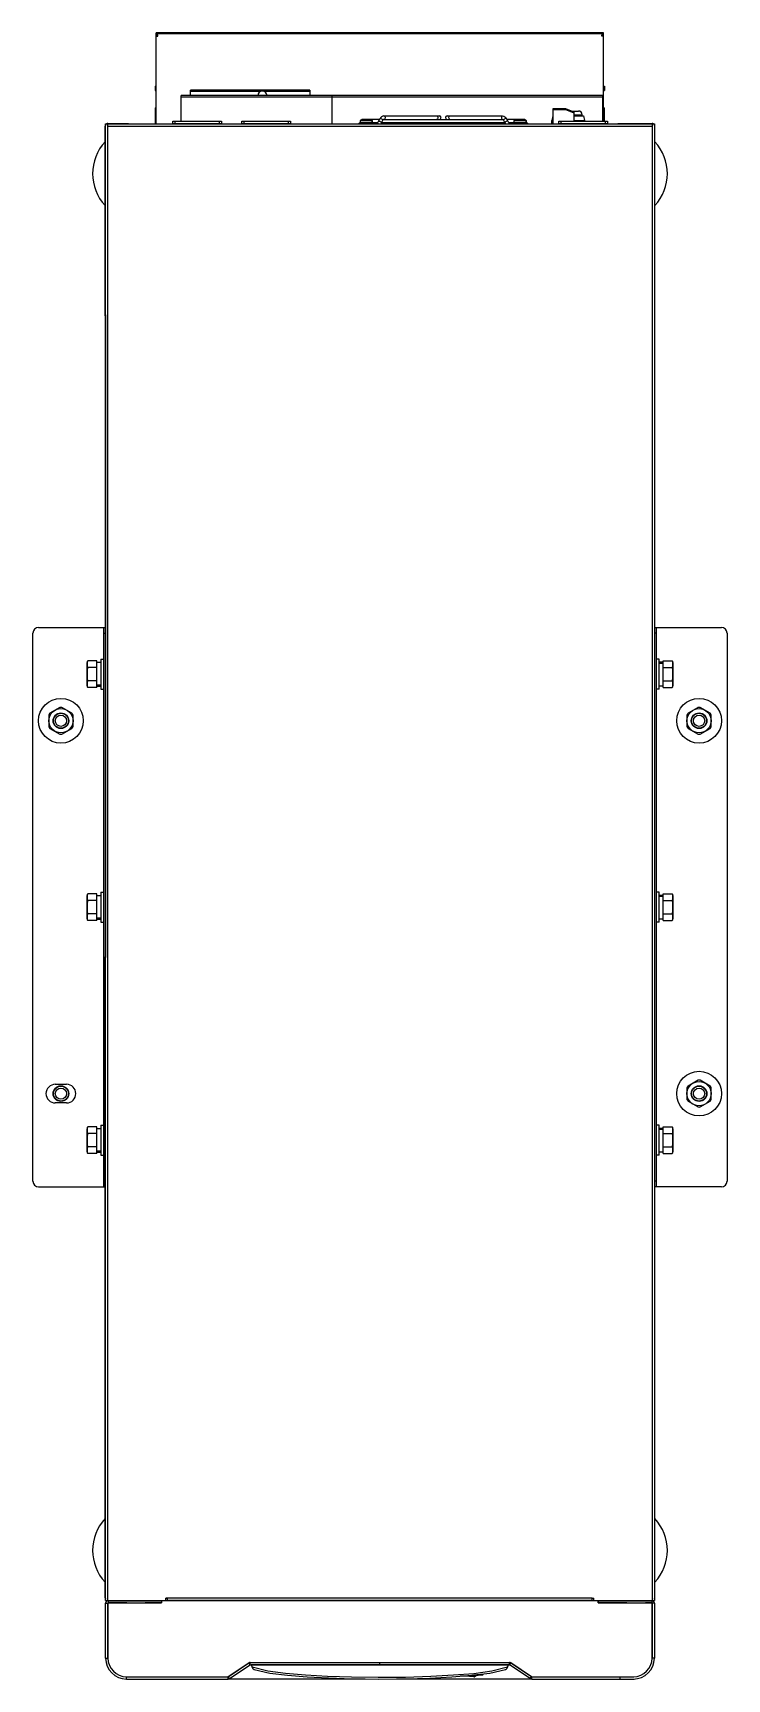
# Model space of a CAD drawing. Header units: millimetres. Extents: x -0.7 to 36.5, y 0 to 88.3.
import ezdxf

# ---------------------------------------------------------------- set-up
doc = ezdxf.new("R2010")
doc.units = ezdxf.units.MM

msp = doc.modelspace()

# ---------------------------------------------------------------- linework, layer by layer
at = {"color": 7, "linetype": 'Continuous', "lineweight": 25, "ltscale": 4}
for p, q in [((5.9, 83.415), (5.9, 88.295)), ((5.9, 83.415), (5.9, 88.295)), ((29.9, 88.295), (5.9, 88.295)), ((29.9, 88.244), (5.9, 88.244)), ((5.9, 88.195), (6, 88.195)), ((5.9, 88.115), (6, 88.115)), ((6, 88.115), (6, 88.195)), ((29.8, 88.115), (29.8, 88.195)), ((29.9, 88.195), (29.8, 88.195)), ((29.9, 88.115), (29.8, 88.115)), ((29.9, 83.565), (29.9, 88.295)), ((5.85, 85.445), (5.85, 85.205)), ((5.85, 85.445), (5.9, 85.445)), ((5.85, 85.205), (5.9, 85.205)), ((7.25, 83.565), (7.25, 84.945)), ((15.35, 84.945), (7.25, 84.945)), ((15.35, 84.845), (7.25, 84.845)), ((7.75, 84.945), (7.75, 85.217)), ((14.15, 85.217), (7.75, 85.217)), ((11.494, 85.151), (7.75, 85.151)), ((14.15, 85.151), (11.706, 85.151)), ((14.15, 85.217), (14.15, 84.945)), ((15.35, 83.415), (15.35, 84.945)), ((29.85, 84.945), (15.35, 84.945)), ((29.85, 84.845), (15.35, 84.845)), ((29.85, 83.565), (29.85, 84.945)), ((29.9, 85.445), (29.95, 85.445)), ((29.9, 85.205), (29.95, 85.205)), ((29.95, 85.445), (29.95, 85.205)), ((5.85, 84.275), (5.85, 83.415)), ((5.85, 84.275), (5.9, 84.275)), ((27.2, 84.195), (27.2, 84.245)), ((27.2, 84.245), (27.85, 84.245)), ((27.2, 83.415), (27.2, 84.195)), ((27.2, 84.195), (27.85, 84.195)), ((27.85, 84.245), (28.31, 84.055)), ((27.85, 84.195), (28.31, 84.005)), ((28.189, 84.105), (28.55, 84.105)), ((28.31, 84.055), (28.31, 84.005)), ((28.31, 84.005), (28.31, 83.565)), ((28.31, 83.905), (28.75, 83.905)), ((28.75, 83.845), (28.75, 83.905)), ((29.9, 84.275), (29.95, 84.275)), ((29.95, 83.565), (29.95, 84.275)), ((3.176, 73.125), (3.176, 83.295)), ((3.176, 83.295), (3.196, 83.295)), ((3.196, 83.085), (3.176, 83.085)), ((3.196, 73.125), (3.196, 83.415)), ((3.196, 83.415), (4.426, 83.415)), ((3.316, 83.435), (3.316, 83.415)), ((3.316, 83.435), (4.426, 83.435)), ((3.316, 83.295), (3.316, 83.415)), ((3.316, 73.125), (3.316, 83.295)), ((3.316, 83.295), (4.333, 83.295)), ((4.231, 83.295), (31.147, 83.295)), ((4.352, 83.415), (31.147, 83.415)), ((4.426, 83.435), (4.426, 83.415)), ((6.8, 83.445), (6.8, 83.565)), ((6.8, 83.565), (9.4, 83.565)), ((6.8, 83.415), (6.8, 83.445)), ((6.8, 83.445), (9.4, 83.445)), ((6.8, 83.445), (9.4, 83.445)), ((6.9, 83.565), (6.9, 83.445)), ((6.9, 83.445), (6.9, 83.415)), ((9.3, 83.445), (9.3, 83.565)), ((9.3, 83.415), (9.3, 83.445)), ((9.4, 83.565), (9.4, 83.445)), ((9.4, 83.445), (9.4, 83.415)), ((10.5, 83.445), (10.5, 83.565)), ((10.5, 83.565), (13.1, 83.565)), ((10.5, 83.415), (10.5, 83.445)), ((10.5, 83.445), (13.1, 83.445)), ((10.5, 83.445), (13.1, 83.445)), ((10.6, 83.565), (10.6, 83.445)), ((10.6, 83.445), (10.6, 83.415)), ((13, 83.445), (13, 83.565)), ((13, 83.415), (13, 83.445)), ((13.1, 83.565), (13.1, 83.445)), ((13.1, 83.445), (13.1, 83.415)), ((16.836, 83.475), (17.742, 83.475)), ((16.86, 83.495), (16.86, 83.595)), ((17.49, 83.595), (16.86, 83.595)), ((17.49, 83.495), (16.86, 83.495)), ((17.47, 83.615), (16.88, 83.615)), ((17.888, 83.66), (16.975, 83.66)), ((17.766, 83.48), (17.483, 83.48)), ((17.49, 83.595), (17.49, 83.495)), ((17.49, 83.495), (17.49, 83.595)), ((17.835, 83.553), (17.903, 83.691)), ((17.945, 83.755), (17.903, 83.691)), ((17.997, 83.474), (17.959, 83.415)), ((17.997, 83.474), (18.064, 83.611)), ((24.6, 83.48), (18, 83.48)), ((18.118, 83.84), (21.092, 83.84)), ((18.118, 83.66), (24.482, 83.66)), ((21.508, 83.84), (24.482, 83.84)), ((24.536, 83.611), (24.603, 83.474)), ((24.603, 83.474), (24.641, 83.415)), ((24.655, 83.755), (24.697, 83.691)), ((24.697, 83.691), (24.765, 83.553)), ((25.625, 83.66), (24.712, 83.66)), ((25.117, 83.48), (24.834, 83.48)), ((24.858, 83.475), (25.764, 83.475)), ((25.11, 83.495), (25.11, 83.595)), ((25.74, 83.595), (25.11, 83.595)), ((25.74, 83.495), (25.11, 83.495)), ((25.72, 83.615), (25.13, 83.615)), ((25.74, 83.595), (25.74, 83.495)), ((25.74, 83.495), (25.74, 83.595)), ((27.175, 83.845), (27.125, 83.595)), ((27.125, 83.415), (27.125, 83.595)), ((27.125, 83.595), (27.2, 83.595)), ((27.175, 83.845), (27.2, 83.845)), ((27.5, 83.445), (27.5, 83.565)), ((27.5, 83.565), (30.1, 83.565)), ((27.5, 83.415), (27.5, 83.445)), ((27.5, 83.445), (30.1, 83.445)), ((27.5, 83.445), (30.1, 83.445)), ((27.6, 83.565), (27.6, 83.445)), ((27.6, 83.445), (27.6, 83.415)), ((28.31, 83.845), (28.825, 83.845)), ((28.31, 83.595), (28.875, 83.595)), ((28.825, 83.845), (28.875, 83.595)), ((28.875, 83.565), (28.875, 83.595)), ((30, 83.445), (30, 83.565)), ((30, 83.415), (30, 83.445)), ((30.1, 83.565), (30.1, 83.445)), ((30.1, 83.445), (30.1, 83.415)), ((30.67, 83.435), (30.67, 83.415)), ((30.67, 83.435), (31.147, 83.435)), ((31.021, 83.415), (32.62, 83.415)), ((31.044, 83.295), (32.5, 83.295)), ((31.129, 83.435), (32.5, 83.435)), ((32.5, 83.435), (32.5, 83.415)), ((32.5, 83.415), (32.5, 83.295)), ((32.5, 83.295), (32.5, 73.125)), ((32.62, 83.415), (32.62, 73.125)), ((32.64, 83.295), (32.62, 83.295)), ((32.62, 83.085), (32.64, 83.085)), ((32.64, 73.125), (32.64, 83.295)), ((32.5, 74.173), (32.5, 4.22)), ((32.62, 73.337), (32.62, 4.22)), ((32.64, 4.36), (32.64, 73.364)), ((3.176, 4.36), (3.181, 73.144)), ((3.196, 4.22), (3.211, 73.175)), ((3.316, 4.22), (3.316, 73.262)), ((-0.704, 26.7), (-0.704, 56.1)), ((-0.404, 56.4), (3.176, 56.4)), ((3.076, 56.4), (3.076, 54.7)), ((3.096, 26.4), (3.096, 56.4)), ((3.096, 56.1), (3.176, 56.1)), ((32.64, 56.4), (36.22, 56.4)), ((32.72, 56.1), (32.64, 56.1)), ((32.72, 56.4), (32.72, 26.4)), ((32.74, 54.7), (32.74, 56.4)), ((36.52, 56.1), (36.52, 26.7)), ((2.196, 53.281), (2.196, 54.519)), ((2.201, 54.535), (2.199, 54.518)), ((2.249, 54.619), (2.234, 54.606)), ((2.726, 54.619), (2.249, 54.619)), ((2.726, 54.259), (2.249, 54.259)), ((2.726, 53.181), (2.726, 54.619)), ((2.726, 54.536), (2.936, 54.536)), ((2.936, 54.7), (2.936, 53.1)), ((2.936, 54.7), (3.096, 54.7)), ((32.88, 54.7), (32.72, 54.7)), ((32.88, 53.1), (32.88, 54.7)), ((33.09, 54.536), (32.88, 54.536)), ((33.09, 54.514), (32.88, 54.514)), ((33.09, 54.477), (32.88, 54.477)), ((33.09, 53.181), (33.09, 54.619)), ((33.09, 54.619), (33.568, 54.619)), ((33.09, 54.259), (33.568, 54.259)), ((33.62, 54.519), (33.62, 53.281)), ((2.726, 53.54), (2.249, 53.54)), ((2.726, 53.181), (2.249, 53.181)), ((2.726, 53.323), (2.936, 53.323)), ((2.726, 53.286), (2.936, 53.286)), ((2.726, 53.263), (2.936, 53.263)), ((2.936, 53.1), (3.096, 53.1)), ((3.076, 53.1), (3.076, 42.2)), ((32.88, 53.1), (32.72, 53.1)), ((32.74, 42.2), (32.74, 53.1)), ((33.09, 53.263), (32.88, 53.263)), ((33.09, 53.54), (33.568, 53.54)), ((33.09, 53.181), (33.568, 53.181)), ((33.568, 53.181), (33.583, 53.194)), ((33.616, 53.265), (33.618, 53.282)), ((0.738, 52.117), (0.205, 51.809)), ((1.388, 51.809), (0.855, 52.117)), ((34.962, 52.117), (34.429, 51.809)), ((35.612, 51.809), (35.079, 52.117)), ((0.146, 51.707), (0.146, 51.093)), ((1.446, 51.093), (1.446, 51.707)), ((34.37, 51.707), (34.37, 51.093)), ((35.67, 51.093), (35.67, 51.707)), ((0.205, 50.991), (0.738, 50.683)), ((0.855, 50.683), (1.388, 50.991)), ((34.429, 50.991), (34.962, 50.683)), ((35.079, 50.683), (35.612, 50.991)), ((2.196, 40.781), (2.196, 42.019)), ((2.201, 42.035), (2.199, 42.018)), ((2.249, 42.119), (2.234, 42.106)), ((2.726, 42.119), (2.249, 42.119)), ((2.726, 41.759), (2.249, 41.759)), ((2.726, 40.681), (2.726, 42.119)), ((2.726, 42.036), (2.936, 42.036)), ((2.936, 42.2), (2.936, 40.6)), ((2.936, 42.2), (3.096, 42.2)), ((32.88, 42.2), (32.72, 42.2)), ((32.88, 40.6), (32.88, 42.2)), ((33.09, 42.036), (32.88, 42.036)), ((33.09, 42.014), (32.88, 42.014)), ((33.09, 41.977), (32.88, 41.977)), ((33.09, 42.119), (33.568, 42.119)), ((33.09, 40.681), (33.09, 42.119)), ((33.09, 41.759), (33.568, 41.759)), ((33.62, 42.019), (33.62, 40.781)), ((2.726, 41.04), (2.249, 41.04)), ((2.726, 40.681), (2.249, 40.681)), ((2.726, 40.823), (2.936, 40.823)), ((2.726, 40.786), (2.936, 40.786)), ((2.726, 40.763), (2.936, 40.763)), ((33.09, 40.763), (32.88, 40.763)), ((33.09, 41.04), (33.568, 41.04)), ((33.09, 40.681), (33.568, 40.681)), ((33.568, 40.681), (33.583, 40.694)), ((33.616, 40.765), (33.618, 40.782)), ((2.936, 40.6), (3.096, 40.6)), ((3.076, 40.6), (3.076, 29.7)), ((32.88, 40.6), (32.72, 40.6)), ((32.74, 29.7), (32.74, 40.6)), ((0.496, 31.9), (1.096, 31.9)), ((34.962, 32.117), (34.429, 31.809)), ((35.612, 31.809), (35.079, 32.117)), ((0.383, 31.462), (0.396, 31.462)), ((0.435, 31.61), (0.45, 31.61)), ((34.37, 31.707), (34.37, 31.093)), ((34.429, 30.991), (34.962, 30.683)), ((35.079, 30.683), (35.612, 30.991)), ((35.67, 31.093), (35.67, 31.707)), ((1.096, 30.9), (0.496, 30.9)), ((2.196, 28.281), (2.196, 29.519)), ((2.201, 29.535), (2.199, 29.518)), ((2.249, 29.619), (2.234, 29.606)), ((2.726, 29.619), (2.249, 29.619)), ((2.726, 29.259), (2.249, 29.259)), ((2.726, 28.181), (2.726, 29.619)), ((2.726, 29.536), (2.936, 29.536)), ((2.936, 29.7), (2.936, 28.1)), ((2.936, 29.7), (3.096, 29.7)), ((32.88, 29.7), (32.72, 29.7)), ((32.88, 28.1), (32.88, 29.7)), ((33.09, 29.536), (32.88, 29.536)), ((33.09, 29.514), (32.88, 29.514)), ((33.09, 29.477), (32.88, 29.477)), ((33.09, 29.619), (33.568, 29.619)), ((33.09, 28.181), (33.09, 29.619)), ((33.09, 29.259), (33.568, 29.259)), ((33.62, 29.519), (33.62, 28.281)), ((2.726, 28.541), (2.249, 28.541)), ((2.726, 28.323), (2.936, 28.323)), ((2.726, 28.286), (2.936, 28.286)), ((2.726, 28.263), (2.936, 28.263)), ((33.09, 28.263), (32.88, 28.263)), ((33.09, 28.541), (33.568, 28.541)), ((33.616, 28.265), (33.618, 28.282)), ((2.726, 28.181), (2.249, 28.181)), ((2.936, 28.1), (3.096, 28.1)), ((3.076, 28.1), (3.076, 26.4)), ((32.88, 28.1), (32.72, 28.1)), ((32.74, 26.4), (32.74, 28.1)), ((33.09, 28.181), (33.568, 28.181)), ((33.568, 28.181), (33.583, 28.194)), ((3.096, 26.7), (3.176, 26.7)), ((32.72, 26.7), (32.64, 26.7)), ((-0.404, 26.4), (3.176, 26.4)), ((36.22, 26.4), (32.64, 26.4)), ((3.196, 4.57), (3.176, 4.57)), ((32.62, 4.57), (32.64, 4.57)), ((3.176, 4.36), (3.196, 4.36)), ((3.196, 4.22), (4.333, 4.22)), ((3.196, 4.06), (3.316, 4.06)), ((3.196, 1.12), (3.196, 4.06)), ((3.316, 4.08), (3.316, 1.12)), ((4.333, 4.08), (3.316, 4.08)), ((3.316, 1.12), (3.316, 4.06)), ((3.336, 4.2), (4.333, 4.2)), ((3.336, 4.2), (3.336, 4.08)), ((3.336, 4.08), (4.333, 4.08)), ((3.946, 4.2), (3.946, 4.22)), ((4.092, 4.2), (6.2, 4.2)), ((4.123, 4.08), (6.2, 4.08)), ((4.145, 4.22), (6.42, 4.22)), ((6.2, 4.08), (5.316, 4.08)), ((5.65, 4.2), (5.65, 4.22)), ((29.6, 4.2), (6.2, 4.2)), ((6.2, 4.2), (6.2, 4.08)), ((6.2, 4.2), (6.2, 4.08)), ((6.52, 4.34), (6.42, 4.34)), ((6.42, 4.22), (6.42, 4.34)), ((6.42, 4.33), (6.52, 4.33)), ((29.28, 4.34), (6.52, 4.34)), ((6.52, 4.2), (6.52, 4.34)), ((29.28, 4.22), (6.52, 4.22)), ((29.28, 4.34), (29.38, 4.34)), ((29.28, 4.2), (29.28, 4.34)), ((29.28, 4.33), (29.38, 4.33)), ((29.38, 4.22), (29.38, 4.34)), ((29.38, 4.22), (31.15, 4.22)), ((29.6, 4.2), (31.15, 4.2)), ((29.6, 4.2), (29.6, 4.08)), ((29.6, 4.08), (29.6, 4.2)), ((29.6, 4.08), (31.147, 4.08)), ((31.147, 4.08), (29.6, 4.08)), ((30.15, 4.22), (30.15, 4.2)), ((31.131, 4.2), (32.48, 4.2)), ((31.133, 4.22), (32.62, 4.22)), ((31.15, 4.22), (31.15, 4.2)), ((32.5, 4.08), (32.147, 4.08)), ((32.147, 4.08), (32.48, 4.08)), ((32.48, 4.2), (32.48, 4.08)), ((32.5, 1.12), (32.5, 4.08)), ((32.62, 4.06), (32.5, 4.06)), ((32.5, 4.06), (32.5, 1.12)), ((32.64, 4.36), (32.62, 4.36)), ((32.62, 4.06), (32.62, 1.12)), ((3.196, 1.12), (3.316, 1.12)), ((9.75, 0.12), (10.9, 0.887)), ((10.9, 0.887), (24.9, 0.887)), ((10.951, 0.887), (24.849, 0.887)), ((10.951, 0.767), (10.951, 0.887)), ((17.9, 0.767), (17.9, 0.887)), ((24.849, 0.767), (24.849, 0.887)), ((24.9, 0.887), (26.05, 0.12)), ((32.62, 1.12), (32.5, 1.12)), ((4.316, 0.12), (4.333, 0.12)), ((4.316, 0.12), (4.333, 0.12)), ((4.316, 0), (4.316, 0.12)), ((4.325, 0.12), (9.758, 0.12)), ((4.325, 0.12), (9.75, 0.12)), ((9.758, 0), (9.758, 0.12)), ((9.769, 0.123), (10.882, 0.866)), ((9.835, 0.024), (9.769, 0.123)), ((9.835, 0.024), (10.949, 0.766)), ((10.949, 0.766), (10.882, 0.866)), ((10.951, 0.767), (24.849, 0.767)), ((24.8, 0.767), (11, 0.767)), ((11, 0.767), (24.8, 0.767)), ((11, 0.767), (24.8, 0.767)), ((11, 0.767), (11.077, 0.583)), ((22.4, 0.164), (22.4, 0.151)), ((22.881, 0.134), (22.853, 0.136)), ((22.904, 0.132), (22.881, 0.134)), ((22.922, 0.13), (22.904, 0.132)), ((22.945, 0.115), (22.958, 0.126)), ((23.405, 0.213), (22.951, 0.213)), ((22.955, 0.126), (22.952, 0.127)), ((22.958, 0.126), (22.955, 0.126)), ((22.958, 0.126), (22.999, 0.156)), ((22.958, 0.126), (22.958, 0.125)), ((22.999, 0.156), (23.039, 0.178)), ((23.405, 0.233), (23.108, 0.233)), ((23.405, 0.213), (23.405, 0.271)), ((23.425, 0.233), (23.425, 0.273)), ((24.723, 0.583), (24.8, 0.767)), ((24.851, 0.766), (24.918, 0.866)), ((25.965, 0.024), (24.851, 0.766)), ((26.031, 0.123), (24.918, 0.866)), ((25.965, 0.024), (26.031, 0.123)), ((26.042, 0.12), (31.513, 0.12)), ((26.042, 0), (26.042, 0.12)), ((26.05, 0.12), (31.513, 0.12)), ((30.78, 0), (30.78, 0.12)), ((4.316, 0), (4.333, 0)), ((5.316, 0), (9.758, 0)), ((17.108, 0), (9.758, 0)), ((10.339, 0), (9.758, 0)), ((22.758, 0), (18.787, 0)), ((26.042, 0), (22.758, 0)), ((26.042, 0), (31.542, 0))]:
    msp.add_line(p, q, dxfattribs=at)
for p, q in [((31.147, 4.08), (32.147, 4.08)), ((4.316, 0), (5.316, 0))]:
    msp.add_line(p, q)
for points in [[(17.53, 83.475), (17.549, 83.471), (17.56, 83.463)], [(17.835, 83.553), (17.814, 83.519), (17.791, 83.495), (17.766, 83.48), (17.742, 83.475)], [(17.742, 83.475), (17.766, 83.468), (17.787, 83.449), (17.801, 83.42), (17.801, 83.415)], [(17.835, 83.553), (17.843, 83.561), (17.864, 83.565)], [(17.864, 83.565), (17.892, 83.561), (17.924, 83.55), (17.955, 83.533), (17.979, 83.514), (17.995, 83.494), (17.998, 83.477), (17.997, 83.474)], [(17.903, 83.691), (17.911, 83.698), (17.931, 83.702)], [(17.931, 83.702), (17.96, 83.698), (17.992, 83.687), (18.022, 83.671), (18.047, 83.651), (18.062, 83.631), (18.065, 83.615), (18.064, 83.611)], [(18.118, 83.84), (18.056, 83.831), (17.997, 83.802), (17.945, 83.755)], [(18.118, 83.66), (18.107, 83.658), (18.093, 83.65), (18.078, 83.634), (18.064, 83.611)], [(18.118, 83.84), (18.142, 83.833), (18.163, 83.814), (18.177, 83.785), (18.181, 83.75), (18.177, 83.716), (18.163, 83.686), (18.142, 83.667), (18.118, 83.66)], [(20.946, 83.84), (20.97, 83.833), (20.991, 83.814), (21.005, 83.785), (21.01, 83.75)], [(21.01, 83.75), (21.005, 83.716), (20.991, 83.686), (20.97, 83.667), (20.946, 83.66)], [(21.654, 83.84), (21.63, 83.833), (21.609, 83.814), (21.595, 83.785), (21.59, 83.75)], [(21.59, 83.75), (21.595, 83.716), (21.609, 83.686), (21.63, 83.667), (21.654, 83.66)], [(24.482, 83.84), (24.458, 83.833), (24.437, 83.814), (24.423, 83.785), (24.419, 83.75), (24.423, 83.716), (24.437, 83.686), (24.458, 83.667), (24.482, 83.66)], [(24.482, 83.84), (24.544, 83.831), (24.603, 83.802), (24.655, 83.755)], [(24.482, 83.66), (24.493, 83.658), (24.507, 83.65), (24.522, 83.634), (24.536, 83.611)], [(24.669, 83.702), (24.64, 83.698), (24.608, 83.687), (24.578, 83.671), (24.553, 83.651), (24.538, 83.631), (24.535, 83.615), (24.536, 83.611)], [(24.736, 83.565), (24.708, 83.561), (24.676, 83.55), (24.645, 83.533), (24.621, 83.514), (24.605, 83.494), (24.602, 83.477), (24.603, 83.474)], [(24.697, 83.691), (24.689, 83.698), (24.669, 83.702)], [(24.765, 83.553), (24.757, 83.561), (24.736, 83.565)], [(24.765, 83.553), (24.786, 83.519), (24.809, 83.495), (24.834, 83.48), (24.858, 83.475)], [(24.858, 83.475), (24.834, 83.468), (24.813, 83.449), (24.799, 83.42), (24.799, 83.415)], [(25.07, 83.475), (25.051, 83.471), (25.04, 83.463)], [(2.199, 54.518), (2.197, 54.5), (2.197, 54.479), (2.197, 54.455), (2.197, 54.429), (2.197, 54.402), (2.198, 54.374), (2.2, 54.349), (2.204, 54.326), (2.211, 54.306), (2.221, 54.288), (2.233, 54.272), (2.249, 54.259)], [(2.249, 54.259), (2.234, 54.235), (2.222, 54.207), (2.214, 54.178), (2.208, 54.15), (2.204, 54.121), (2.201, 54.091), (2.199, 54.058), (2.197, 54.021), (2.197, 53.979), (2.197, 53.932), (2.197, 53.88), (2.197, 53.825), (2.198, 53.771), (2.2, 53.72), (2.204, 53.674), (2.211, 53.633), (2.221, 53.597), (2.233, 53.566), (2.249, 53.54)], [(2.234, 54.606), (2.222, 54.593), (2.214, 54.578), (2.208, 54.564), (2.204, 54.55), (2.201, 54.535)], [(33.595, 54.593), (33.583, 54.606), (33.568, 54.619)], [(33.568, 54.259), (33.584, 54.272), (33.596, 54.288), (33.606, 54.306), (33.612, 54.326), (33.617, 54.349), (33.619, 54.374), (33.62, 54.401), (33.62, 54.428), (33.62, 54.454), (33.62, 54.478), (33.62, 54.499), (33.618, 54.518)], [(33.568, 53.54), (33.583, 53.565), (33.595, 53.593), (33.603, 53.622), (33.609, 53.65), (33.613, 53.679), (33.616, 53.709), (33.618, 53.742), (33.62, 53.779), (33.62, 53.821), (33.62, 53.868), (33.62, 53.92), (33.62, 53.975), (33.619, 54.029), (33.617, 54.08), (33.612, 54.126), (33.606, 54.167), (33.596, 54.203), (33.584, 54.234), (33.568, 54.259)], [(33.618, 54.518), (33.616, 54.534), (33.613, 54.55), (33.609, 54.564), (33.603, 54.578), (33.595, 54.593)], [(2.249, 53.54), (2.233, 53.528), (2.221, 53.512), (2.211, 53.494), (2.205, 53.474), (2.2, 53.451), (2.198, 53.426), (2.197, 53.399), (2.197, 53.372), (2.197, 53.346), (2.197, 53.322), (2.197, 53.301), (2.199, 53.282)], [(2.199, 53.282), (2.201, 53.266), (2.204, 53.25), (2.208, 53.236), (2.214, 53.222), (2.222, 53.207)], [(2.222, 53.207), (2.234, 53.194), (2.249, 53.181)], [(33.618, 53.282), (33.62, 53.3), (33.62, 53.321), (33.62, 53.345), (33.62, 53.371), (33.62, 53.398), (33.619, 53.426), (33.617, 53.451), (33.612, 53.474), (33.606, 53.494), (33.596, 53.512), (33.584, 53.528), (33.568, 53.54)], [(33.583, 53.194), (33.595, 53.207), (33.603, 53.222), (33.609, 53.236), (33.613, 53.25), (33.616, 53.265)], [(2.199, 42.018), (2.197, 42), (2.197, 41.979), (2.197, 41.955), (2.197, 41.929), (2.197, 41.902), (2.198, 41.874), (2.2, 41.849), (2.204, 41.826), (2.211, 41.806), (2.221, 41.788), (2.233, 41.772), (2.249, 41.759)], [(2.249, 41.759), (2.234, 41.735), (2.222, 41.707), (2.214, 41.678), (2.208, 41.65), (2.204, 41.621), (2.201, 41.591), (2.199, 41.558), (2.197, 41.521), (2.197, 41.479), (2.197, 41.432), (2.197, 41.38), (2.197, 41.325), (2.198, 41.271), (2.2, 41.22), (2.204, 41.174), (2.211, 41.133), (2.221, 41.097), (2.233, 41.066), (2.249, 41.04)], [(2.234, 42.106), (2.222, 42.093), (2.214, 42.078), (2.208, 42.064), (2.204, 42.05), (2.201, 42.035)], [(33.595, 42.093), (33.583, 42.106), (33.568, 42.119)], [(33.568, 41.759), (33.584, 41.772), (33.596, 41.788), (33.606, 41.806), (33.612, 41.826), (33.617, 41.849), (33.619, 41.874), (33.62, 41.901), (33.62, 41.928), (33.62, 41.954), (33.62, 41.978), (33.62, 41.999), (33.618, 42.018)], [(33.568, 41.04), (33.583, 41.065), (33.595, 41.093), (33.603, 41.122), (33.609, 41.15), (33.613, 41.179), (33.616, 41.209), (33.618, 41.242), (33.62, 41.279), (33.62, 41.321), (33.62, 41.368), (33.62, 41.42), (33.62, 41.475), (33.619, 41.529), (33.617, 41.58), (33.612, 41.626), (33.606, 41.667), (33.596, 41.703), (33.584, 41.734), (33.568, 41.759)], [(33.618, 42.018), (33.616, 42.034), (33.613, 42.05), (33.609, 42.064), (33.603, 42.078), (33.595, 42.093)], [(2.249, 41.04), (2.233, 41.028), (2.221, 41.012), (2.211, 40.994), (2.205, 40.974), (2.2, 40.951), (2.198, 40.926), (2.197, 40.899), (2.197, 40.872), (2.197, 40.846), (2.197, 40.822), (2.197, 40.801), (2.199, 40.782)], [(2.199, 40.782), (2.201, 40.766), (2.204, 40.75), (2.208, 40.736), (2.214, 40.722), (2.222, 40.707)], [(2.222, 40.707), (2.234, 40.694), (2.249, 40.681)], [(33.618, 40.782), (33.62, 40.8), (33.62, 40.821), (33.62, 40.845), (33.62, 40.871), (33.62, 40.898), (33.619, 40.926), (33.617, 40.951), (33.612, 40.974), (33.606, 40.994), (33.596, 41.012), (33.584, 41.028), (33.568, 41.04)], [(33.583, 40.694), (33.595, 40.707), (33.603, 40.722), (33.609, 40.736), (33.613, 40.75), (33.616, 40.765)], [(2.199, 29.518), (2.197, 29.5), (2.197, 29.479), (2.197, 29.455), (2.197, 29.429), (2.197, 29.402), (2.198, 29.374), (2.2, 29.349), (2.204, 29.326), (2.211, 29.306), (2.221, 29.288), (2.233, 29.272), (2.249, 29.259)], [(2.249, 29.259), (2.234, 29.235), (2.222, 29.207), (2.214, 29.178), (2.208, 29.15), (2.204, 29.121), (2.201, 29.091), (2.199, 29.058), (2.197, 29.021), (2.197, 28.979), (2.197, 28.932), (2.197, 28.88), (2.197, 28.825), (2.198, 28.771), (2.2, 28.72), (2.204, 28.674), (2.211, 28.633), (2.221, 28.597), (2.233, 28.566), (2.249, 28.541)], [(2.234, 29.606), (2.222, 29.593), (2.214, 29.578), (2.208, 29.564), (2.204, 29.55), (2.201, 29.535)], [(33.595, 29.593), (33.583, 29.606), (33.568, 29.619)], [(33.568, 29.259), (33.584, 29.272), (33.596, 29.288), (33.606, 29.306), (33.612, 29.326), (33.617, 29.349), (33.619, 29.374), (33.62, 29.401), (33.62, 29.428), (33.62, 29.454), (33.62, 29.478), (33.62, 29.499), (33.618, 29.518)], [(33.568, 28.541), (33.583, 28.565), (33.595, 28.593), (33.603, 28.622), (33.609, 28.65), (33.613, 28.679), (33.616, 28.709), (33.618, 28.742), (33.62, 28.779), (33.62, 28.821), (33.62, 28.868), (33.62, 28.92), (33.62, 28.975), (33.619, 29.029), (33.617, 29.08), (33.612, 29.126), (33.606, 29.167), (33.596, 29.203), (33.584, 29.234), (33.568, 29.259)], [(33.618, 29.518), (33.616, 29.534), (33.613, 29.55), (33.609, 29.564), (33.603, 29.578), (33.595, 29.593)], [(2.249, 28.541), (2.233, 28.528), (2.221, 28.512), (2.211, 28.494), (2.205, 28.474), (2.2, 28.451), (2.198, 28.426), (2.197, 28.399), (2.197, 28.372), (2.197, 28.346), (2.197, 28.322), (2.197, 28.301), (2.199, 28.282)], [(2.199, 28.282), (2.201, 28.266), (2.204, 28.25), (2.208, 28.236), (2.214, 28.222), (2.222, 28.207)], [(33.618, 28.282), (33.62, 28.3), (33.62, 28.321), (33.62, 28.345), (33.62, 28.371), (33.62, 28.398), (33.619, 28.426), (33.617, 28.451), (33.612, 28.474), (33.606, 28.494), (33.596, 28.512), (33.584, 28.528), (33.568, 28.541)], [(33.583, 28.194), (33.595, 28.207), (33.603, 28.222), (33.609, 28.236), (33.613, 28.25), (33.616, 28.265)], [(2.222, 28.207), (2.234, 28.194), (2.249, 28.181)], [(11.05, 0.647), (11.887, 0.44), (12.846, 0.307), (13.914, 0.22), (15.088, 0.154), (16.385, 0.11), (17.806, 0.094), (19.271, 0.107), (20.64, 0.151), (21.855, 0.218), (22.94, 0.305), (23.908, 0.439), (24.75, 0.647)], [(11.154, 0.515), (11.998, 0.322), (12.952, 0.199), (14.003, 0.117), (15.154, 0.055), (16.418, 0.013), (17.802, -0.003), (19.237, 0.01), (20.575, 0.052), (21.764, 0.115), (22.833, 0.198), (23.796, 0.321), (24.646, 0.515)], [(22.4, 0.151), (22.366, 0.151), (22.335, 0.15), (22.308, 0.15), (22.283, 0.15), (22.259, 0.15), (22.237, 0.149), (22.215, 0.149), (22.189, 0.148)], [(22.853, 0.136), (22.838, 0.138), (22.822, 0.139), (22.805, 0.14), (22.786, 0.141), (22.766, 0.142), (22.745, 0.143), (22.724, 0.144), (22.702, 0.145), (22.68, 0.146), (22.659, 0.147), (22.638, 0.147), (22.617, 0.148), (22.595, 0.149), (22.573, 0.149), (22.551, 0.149), (22.527, 0.15), (22.5, 0.15), (22.471, 0.15), (22.437, 0.151), (22.4, 0.151)], [(22.952, 0.127), (22.948, 0.128), (22.944, 0.128), (22.939, 0.129), (22.934, 0.129), (22.922, 0.13)], [(22.958, 0.125), (23.005, 0.159), (23.061, 0.187), (23.12, 0.205), (23.176, 0.212)], [(23.039, 0.178), (23.077, 0.193), (23.113, 0.203)], [(23.113, 0.203), (23.145, 0.21), (23.176, 0.212)], [(23.405, 0.233), (23.411, 0.234), (23.417, 0.236), (23.421, 0.24)], [(23.421, 0.24), (23.424, 0.245), (23.425, 0.25)]]:
    msp.add_lwpolyline(points, dxfattribs=at)
for centre, radius in [((0.796, 51.4), 1.2), ((35.02, 51.4), 1.2), ((0.796, 51.4), 0.65), ((0.796, 51.4), 0.42), ((0.796, 51.4), 0.4), ((0.796, 51.4), 0.3), ((35.02, 51.4), 0.65), ((35.02, 51.4), 0.42), ((35.02, 51.4), 0.4), ((35.02, 51.4), 0.3), ((0.796, 31.4), 0.42), ((0.796, 31.4), 0.405), ((0.796, 31.4), 0.4), ((35.02, 31.4), 1.2), ((35.02, 31.4), 0.65), ((35.02, 31.4), 0.42), ((35.02, 31.4), 0.4), ((0.796, 31.4), 0.3), ((35.02, 31.4), 0.3)]:
    msp.add_circle(centre, radius, dxfattribs=at)
for centre, radius, start, end in [((11.6, 84.925), 0.25, 4.62236, 175.37764), ((28.55, 83.905), 0.2, 0, 90), ((3.316, 83.295), 0.14, 149.11496, 180), ((3.316, 83.295), 0.14, 90, 120.88504), ((16.835, 83.385), 0.09, 90, 160.50797), ((16.88, 83.595), 0.02, 90, 180), ((16.88, 83.495), 0.02, 180, 270), ((16.975, 83.57), 0.09, 90, 149.49488), ((17.47, 83.595), 0.02, 0, 90), ((17.47, 83.495), 0.02, 270, 0), ((17.515, 83.385), 0.09, 19.49203, 90), ((21.092, 83.75), 0.09, 270, 90), ((21.508, 83.75), 0.09, 90, 270), ((25.085, 83.385), 0.09, 90, 160.50797), ((25.13, 83.595), 0.02, 90, 180), ((25.13, 83.495), 0.02, 180, 270), ((25.625, 83.57), 0.09, 30.50512, 90), ((25.72, 83.595), 0.02, 0, 90), ((25.72, 83.495), 0.02, 270, 0), ((25.765, 83.385), 0.09, 19.49203, 90), ((32.5, 83.295), 0.14, 59.11496, 90), ((32.5, 83.295), 0.14, 0, 30.88504), ((4.996, 80.745), 2.5, 136.9134, 223.0866), ((30.82, 80.745), 2.5, 316.9134, 43.0866), ((-0.404, 56.1), 0.3, 90, 180), ((36.22, 56.1), 0.3, 0, 90), ((2.318, 54.519), 0.122, 124.94801, 180), ((33.498, 54.519), 0.122, 0, 55.05199), ((2.318, 53.281), 0.122, 180, 235.05199), ((33.498, 53.281), 0.122, 304.94801, 0), ((0.796, 51.4), 0.719, 85.30659, 94.69341), ((35.02, 51.4), 0.719, 85.30659, 94.69341), ((0.796, 51.4), 0.719, 145.30659, 154.69341), ((0.796, 51.4), 0.719, 25.30659, 34.69341), ((35.02, 51.4), 0.719, 145.30659, 154.69341), ((35.02, 51.4), 0.719, 25.30659, 34.69341), ((0.796, 51.4), 0.719, 205.30659, 214.69341), ((0.796, 51.4), 0.719, 265.30659, 274.69341), ((0.796, 51.4), 0.719, 325.30659, 334.69341), ((35.02, 51.4), 0.719, 205.30659, 214.69341), ((35.02, 51.4), 0.719, 265.30659, 274.69341), ((35.02, 51.4), 0.719, 325.30659, 334.69341), ((2.318, 42.019), 0.122, 124.94801, 180), ((33.498, 42.019), 0.122, 0, 55.05199), ((2.318, 40.781), 0.122, 180, 235.05199), ((33.498, 40.781), 0.122, 304.94801, 0), ((0.496, 31.4), 0.5, 90, 270), ((1.096, 31.4), 0.5, 270, 90), ((35.02, 31.4), 0.719, 145.30659, 154.69341), ((35.02, 31.4), 0.719, 85.30659, 94.69341), ((35.02, 31.4), 0.719, 25.30659, 34.69341), ((35.02, 31.4), 0.719, 205.30659, 214.69341), ((35.02, 31.4), 0.719, 325.30659, 334.69341), ((35.02, 31.4), 0.719, 265.30659, 274.69341), ((2.318, 29.519), 0.122, 124.94801, 180), ((33.498, 29.519), 0.122, 0, 55.05199), ((2.318, 28.281), 0.122, 180, 235.05199), ((33.498, 28.281), 0.122, 304.94801, 0), ((-0.404, 26.7), 0.3, 180, 270), ((36.22, 26.7), 0.3, 270, 0), ((4.996, 6.9), 2.5, 136.9134, 223.0866), ((30.82, 6.9), 2.5, 316.9134, 43.0866), ((3.316, 4.36), 0.14, 180, 210.88504), ((3.336, 4.06), 0.14, 90, 180), ((3.336, 4.06), 0.02, 90, 180), ((32.48, 4.06), 0.14, 0, 90), ((32.48, 4.06), 0.02, 0, 90), ((32.5, 4.36), 0.14, 329.11496, 0), ((4.316, 1.12), 1.12, 180, 270), ((4.316, 1.12), 1, 180, 270), ((4.316, 1.12), 1, 180, 270), ((10.951, 0.763), 0.124, 90, 123.70156), ((24.849, 0.763), 0.124, 56.29844, 90), ((31.5, 1.12), 1.12, 270, 0), ((31.5, 1.12), 1, 270, 0), ((31.5, 1.12), 1, 270, 0), ((9.758, 0.14), 0.02, 270, 303.70156), ((9.758, 0.14), 0.14, 270, 303.70156), ((10.951, 0.763), 0.00425, 90, 123.70156), ((11.187, 0.63), 0.12, 202.65433, 253.62887), ((23.405, 0.233), 0.02, 270, 0), ((24.613, 0.63), 0.12, 286.37289, 337.34567), ((24.849, 0.763), 0.00425, 56.29844, 90), ((26.042, 0.14), 0.14, 236.29844, 270), ((26.042, 0.14), 0.02, 236.29844, 270)]:
    msp.add_arc(centre, radius, start, end, dxfattribs=at)

doc.saveas('drawing.dxf')
